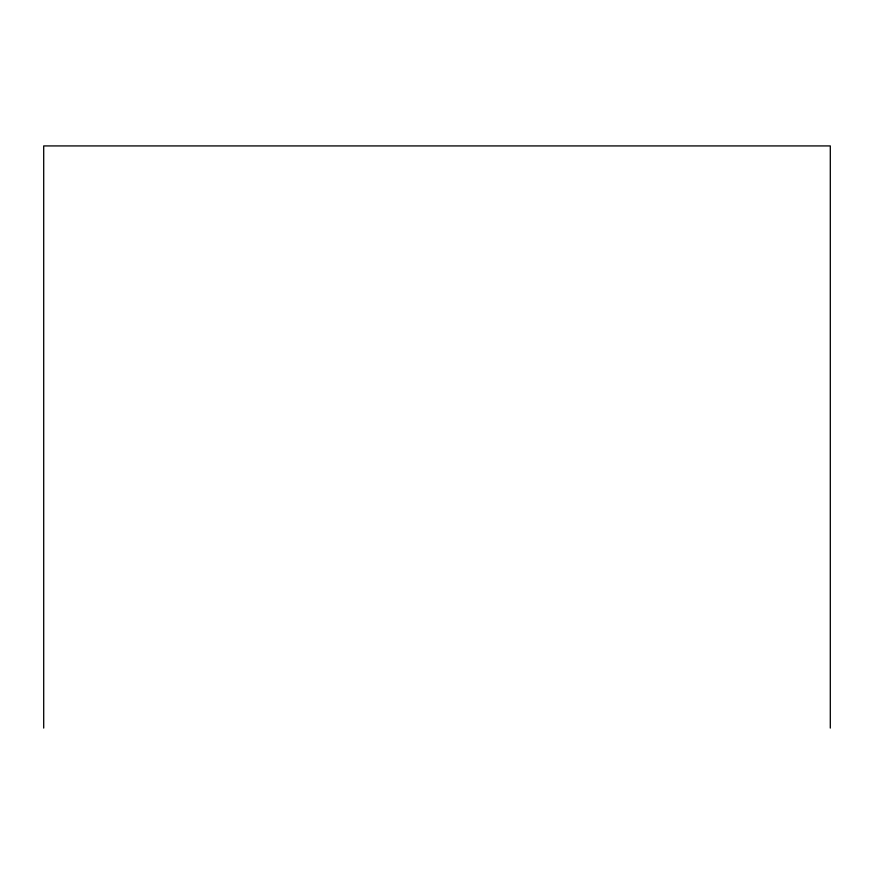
<?xml version="1.0" encoding="UTF-8"?>
<svg xmlns="http://www.w3.org/2000/svg" width="874" height="874" viewBox="0 0 874 874"><rect width="100%" height="100%" fill="white"/><g stroke="black" fill="none" stroke-linecap="round" stroke-linejoin="round"><path stroke-width="1.31" d="M830.3 728.075L830.3 145.925L43.7 145.925L43.7 728.075"/></g></svg>
